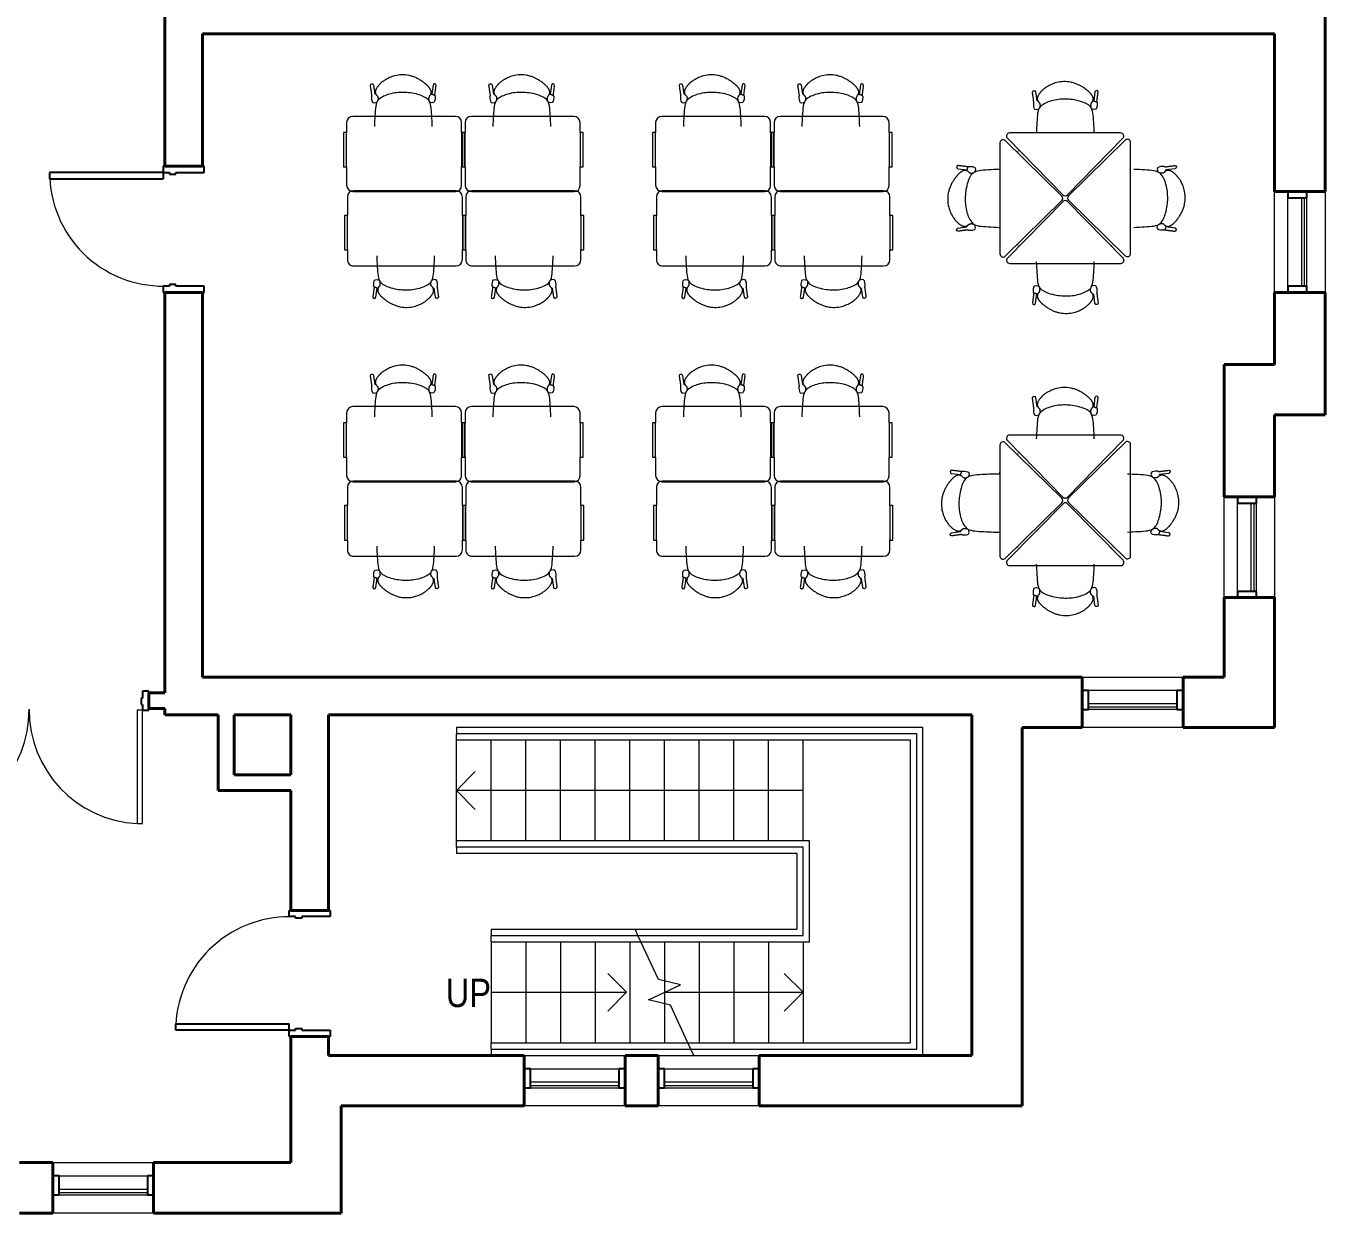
# Model space of a CAD drawing. Header units: inches. Extents: x -874 to -44, y 343 to 1063.
# Drawn here: x -456.3 to -44.3, y 343.2 to 719.7 of the extents above; entities that cross this region are included whole.
import ezdxf

# ---------------------------------------------------------------- set-up
doc = ezdxf.new("R2010")
doc.units = ezdxf.units.IN
doc.header["$MEASUREMENT"] = 0
for name, color, linetype, lineweight in [('A-DOOR', 31, 'Continuous', 15), ('A-DOOR-FRAM', 31, 'Continuous', 25), ('A-FLOR-HRAL', 11, 'Continuous', 9), ('A-GLAZ-CURT', 52, 'Continuous', 9), ('A-GLAZ-CWMG', 51, 'Continuous', 9), ('A-WALL', 113, 'Continuous', 15), ('I-FURN', 30, 'Continuous', 9), ('I-WALL', 2, 'Continuous', 15), ('S-STRS', 31, 'Continuous', 9), ('S-STRS-ANNO', 31, 'Continuous', 9), ('S-STRS-IDEN', 31, 'Continuous', 9), ('S-STRS-MBND', 31, 'Continuous', 9)]:
    doc.layers.add(name, color=color, linetype=linetype, lineweight=lineweight)
doc.styles.add('Arial Narrow', font='ARIALN.TTF', dxfattribs={"height": 9})

# ---------------------------------------------------------------- blocks, each defined once
blk = doc.blocks.new('Door-Double_CE_ - WD Door-2_ HM Frame-5162521-SECOND FLOOR FFE PLAN')
at = {"layer": 'A-DOOR'}
for p, q in [((-34.25, 39), (-36, 39)), ((-36, 39), (-36, 3)), ((-34.25, 3), (-34.25, 39)), ((36, 39), (34.25, 39)), ((34.25, 39), (34.25, 3)), ((36, 3), (36, 39)), ((-36, 3), (-34.25, 3)), ((34.25, 3), (36, 3))]:
    blk.add_line(p, q, dxfattribs=at)
at = {"layer": 'A-DOOR', "lineweight": 9}
for centre, start, end in [((-36, 3), 359.5, 87.2079), ((36, 3), 92.7838, 180.5)]:
    blk.add_arc(centre, 36, start, end, dxfattribs=at)
at = {"layer": 'A-DOOR-FRAM'}
for p, q in [((-36, 3), (-38, 3)), ((-38, 3), (-38, -3)), ((-36, 1.25), (-36, 3)), ((-35.5, 1.25), (-36, 1.25)), ((-35.5, -0.75), (-35.5, 1.25)), ((36, 1.25), (35.5, 1.25)), ((35.5, 1.25), (35.5, -0.75)), ((38, 3), (36, 3)), ((36, 3), (36, 1.25)), ((38, -3), (38, 3)), ((-38, -3), (-36, -3)), ((-36, -3), (-36, -0.75)), ((-36, -0.75), (-35.5, -0.75)), ((35.5, -0.75), (36, -0.75)), ((36, -0.75), (36, -3)), ((36, -3), (38, -3))]:
    blk.add_line(p, q, dxfattribs=at)
blk = doc.blocks.new('Railing - Railing-5168931-SECOND FLOOR FFE PLAN')
at = {"layer": 'A-FLOR-HRAL'}
for p, q in [((-319.84, 493.17), (-319.84, 495.17)), ((-209.84, 495.17), (-319.84, 495.17)), ((-173.84, 495.17), (-209.84, 495.17)), ((-173.84, 395.17), (-173.84, 495.17)), ((-209.84, 493.17), (-319.84, 493.17)), ((-175.84, 493.17), (-209.84, 493.17)), ((-175.84, 397.17), (-175.84, 493.17)), ((-246.38, 397.17), (-209.84, 397.17)), ((-209.84, 397.17), (-175.84, 397.17)), ((-245.45, 395.17), (-209.84, 395.17)), ((-209.84, 395.17), (-173.84, 395.17))]:
    blk.add_line(p, q, dxfattribs=at)
blk = doc.blocks.new('Railing - Railing-5168935-SECOND FLOOR FFE PLAN')
at = {"layer": 'A-FLOR-HRAL'}
for p, q in [((-319.84, 459.17), (-319.84, 461.17)), ((-207.84, 461.17), (-319.84, 461.17)), ((-209.84, 459.17), (-319.84, 459.17)), ((-209.84, 431.17), (-209.84, 459.17)), ((-207.84, 429.17), (-207.84, 461.17)), ((-262.23, 431.17), (-209.84, 431.17)), ((-261.3, 429.17), (-209.84, 429.17)), ((-209.84, 429.17), (-207.84, 429.17))]:
    blk.add_line(p, q, dxfattribs=at)
blk = doc.blocks.new('Door-Single_CE_ - WD Door-2_ HM Frame-5271112-SECOND FLOOR FFE PLAN')
at = {"layer": 'A-DOOR'}
for p, q in [((16, -42.5), (16, -6.5)), ((16, -6.5), (18, -6.5)), ((18, -6.5), (18, -42.5)), ((18, -42.5), (16, -42.5))]:
    blk.add_line(p, q, dxfattribs=at)
at = {"layer": 'A-DOOR', "lineweight": 25}
for p, q in [((16, -42.5), (16, -6.5)), ((18, -6.5), (16, -6.5)), ((18, -6.5), (18, -42.5)), ((18, -42.5), (16, -42.5))]:
    blk.add_line(p, q, dxfattribs=at)
at = {"layer": 'A-DOOR', "lineweight": 9}
blk.add_arc((18, -6.5), 36, 179.5, 270, dxfattribs=at)
blk.add_arc((18, -6.5), 36, 179.5, 270, dxfattribs=at)
blk.add_arc((18, -6.5), 36, 179.5, 270, dxfattribs=at)
blk.add_arc((18, -6.5), 36, 179.5, 270, dxfattribs=at)
at = {"layer": 'A-DOOR-FRAM'}
for p, q in [((-20, 6.5), (-18, 6.5)), ((-20, -6.5), (-20, 6.5)), ((-18, 6.5), (-18, -2.5)), ((18, 6.5), (20, 6.5)), ((18, -2.5), (18, 6.5)), ((20, 6.5), (20, -6.5)), ((-18, -2.5), (-17.5, -2.5)), ((-17.5, -2.5), (-17.5, -4.5)), ((17.5, -2.5), (18, -2.5)), ((17.5, -4.5), (17.5, -2.5)), ((-18, -6.5), (-20, -6.5)), ((-18, -4.5), (-18, -6.5)), ((-17.5, -4.5), (-18, -4.5)), ((18, -4.5), (17.5, -4.5)), ((18, -6.5), (18, -4.5)), ((20, -6.5), (18, -6.5))]:
    blk.add_line(p, q, dxfattribs=at)
blk = doc.blocks.new('Railing - Railing-5170913-SECOND FLOOR FFE PLAN')
at = {"layer": 'A-FLOR-HRAL'}
for p, q in [((-308.84, 397.17), (-246.38, 397.17)), ((-308.84, 395.17), (-308.84, 397.17)), ((-245.45, 395.17), (-246.38, 397.17)), ((-308.84, 395.17), (-245.45, 395.17))]:
    blk.add_line(p, q, dxfattribs=at)
blk = doc.blocks.new('Railing - Railing-5170917-SECOND FLOOR FFE PLAN')
at = {"layer": 'A-FLOR-HRAL'}
for p, q in [((-308.84, 431.17), (-262.23, 431.17)), ((-308.84, 429.17), (-308.84, 431.17)), ((-308.84, 429.17), (-261.3, 429.17)), ((-261.3, 429.17), (-262.23, 431.17))]:
    blk.add_line(p, q, dxfattribs=at)
blk = doc.blocks.new('System Panel - zGlazed-5173075-SECOND FLOOR FFE PLAN')
at = {"layer": 'A-GLAZ-CURT', "lineweight": 15}
for p, q in [((14, 1.5), (-14, 1.5)), ((-14, 1.5), (-14, 0.5)), ((-14, 0.5), (14, 0.5)), ((14, 0.5), (14, 1.5))]:
    blk.add_line(p, q, dxfattribs=at)
blk = doc.blocks.new('Rectangular Mullion - 6_ x 2_ Rectangular_CE_-5173074-SECOND FLOOR FFE PLAN')
at = {"layer": 'A-GLAZ-CWMG'}
for p, q in [((-253.84, 388.92), (-225.84, 388.92)), ((-253.84, 382.92), (-225.84, 382.92))]:
    blk.add_line(p, q, dxfattribs=at)
blk = doc.blocks.new('Rectangular Mullion - 6_ x 2_ Rectangular_CE_-5173056-SECOND FLOOR FFE PLAN')
at = {"layer": 'A-GLAZ-CWMG', "lineweight": 25}
for p, q in [((-2, 3.75), (0, 3.75)), ((-2, -2.25), (-2, 3.75)), ((0, 3.75), (0, -2.25)), ((0, -2.25), (-2, -2.25))]:
    blk.add_line(p, q, dxfattribs=at)
blk = doc.blocks.new('Rectangular Mullion - 6_ x 2_ Rectangular_CE_-5173057-SECOND FLOOR FFE PLAN')
at = {"layer": 'A-GLAZ-CWMG', "lineweight": 25}
for p, q in [((0, 3.75), (-2, 3.75)), ((-2, 3.75), (-2, -2.25)), ((0, -2.25), (0, 3.75)), ((-2, -2.25), (0, -2.25))]:
    blk.add_line(p, q, dxfattribs=at)
blk = doc.blocks.new('System Panel - zGlazed-5173169-SECOND FLOOR FFE PLAN')
at = {"layer": 'A-GLAZ-CURT', "lineweight": 15}
for p, q in [((14, -0.5), (-14, -0.5)), ((-14, -0.5), (-14, -1.5)), ((-14, -1.5), (14, -1.5)), ((14, -1.5), (14, -0.5))]:
    blk.add_line(p, q, dxfattribs=at)
blk = doc.blocks.new('Rectangular Mullion - 6_ x 2_ Rectangular_CE_-5173167-SECOND FLOOR FFE PLAN')
at = {"layer": 'A-GLAZ-CWMG'}
for p, q in [((-91.34, 508.92), (-119.34, 508.92)), ((-91.34, 502.92), (-119.34, 502.92))]:
    blk.add_line(p, q, dxfattribs=at)
blk = doc.blocks.new('Rectangular Mullion - 6_ x 2_ Rectangular_CE_-5173170-SECOND FLOOR FFE PLAN')
at = {"layer": 'A-GLAZ-CWMG', "lineweight": 25}
for p, q in [((-2, 2.25), (0, 2.25)), ((-2, -3.75), (-2, 2.25)), ((0, 2.25), (0, -3.75)), ((0, -3.75), (-2, -3.75))]:
    blk.add_line(p, q, dxfattribs=at)
blk = doc.blocks.new('Rectangular Mullion - 6_ x 2_ Rectangular_CE_-5173171-SECOND FLOOR FFE PLAN')
at = {"layer": 'A-GLAZ-CWMG', "lineweight": 25}
for p, q in [((0, 2.25), (-2, 2.25)), ((-2, 2.25), (-2, -3.75)), ((0, -3.75), (0, 2.25)), ((-2, -3.75), (0, -3.75))]:
    blk.add_line(p, q, dxfattribs=at)
blk = doc.blocks.new('Steelcase_AM_Table_Education_Verb_Rectangle_AccessLeg_24D - 39W - Caster_Side Dock Modified-5198920-SECOND FLOOR FFE PLAN')
at = {"layer": 'I-FURN'}
for p, q in [((14.35, 9.34), (-18.15, 9.34)), ((-21.07, 4.2), (-21.07, -6.7)), ((-20.15, 4.2), (-21.07, 4.2)), ((-20.15, 7.34), (-20.15, 4.2)), ((-20.15, -6.7), (-20.15, 4.2)), ((16.35, 4.2), (16.35, 7.34)), ((17.27, 4.2), (16.35, 4.2)), ((16.35, 4.2), (16.35, -6.7)), ((17.27, -6.7), (17.27, 4.2)), ((-21.07, -6.7), (-20.15, -6.7)), ((-20.15, -6.7), (-20.15, -12.5)), ((16.35, -12.57), (16.35, -6.7)), ((16.35, -6.7), (17.27, -6.7)), ((-18.15, -14.5), (14.42, -14.5))]:
    blk.add_line(p, q, dxfattribs=at)
for centre, radius, start, end in [((-18.15, 7.34), 2, 90, 180), ((14.35, 7.34), 2, 360, 90), ((-18.15, -12.5), 2, 180, 270), ((14.42, -12.57), 1.93, 270, 360)]:
    blk.add_arc(centre, radius, start, end, dxfattribs=at)
blk = doc.blocks.new('Chair_Stacking - Armless and Glides-2667581-SECOND FLOOR FFE PLAN')
at = {"layer": 'I-FURN'}
for p, q in [((-9.44, 9.42), (-6.53, 9.02)), ((-9.44, -9.42), (-6.55, -9.02))]:
    blk.add_line(p, q, dxfattribs=at)
for points, knots in [([(-5.95, 8.29), (-5.98, 8.33), (-6.05, 8.4), (-6.18, 8.51), (-6.29, 8.6), (-6.39, 8.66), (-6.48, 8.7), (-6.56, 8.74), (-6.65, 8.78), (-6.73, 8.81), (-6.79, 8.83), (-6.84, 8.84), (-6.9, 8.85), (-6.97, 8.86), (-7.06, 8.87), (-7.15, 8.88), (-7.24, 8.87), (-7.3, 8.87), (-7.37, 8.86), (-7.46, 8.84), (-7.58, 8.82), (-7.73, 8.77), (-7.89, 8.7), (-8.06, 8.62), (-8.23, 8.51), (-8.42, 8.39), (-8.6, 8.26), (-8.79, 8.11), (-8.98, 7.94), (-9.17, 7.76), (-9.32, 7.61), (-9.45, 7.48), (-9.57, 7.35), (-9.72, 7.18), (-9.9, 6.97), (-10.07, 6.75), (-10.24, 6.53), (-10.46, 6.23), (-10.62, 6), (-10.72, 5.84)], [-1, -1, -1, -1, -0.944444, -0.888889, -0.833333, -0.805556, -0.777778, -0.75, -0.722222, -0.694444, -0.680556, -0.666667, -0.652778, -0.638889, -0.611111, -0.583333, -0.569444, -0.555556, -0.541667, -0.527778, -0.5, -0.472222, -0.444444, -0.416667, -0.388889, -0.361111, -0.333333, -0.305556, -0.277778, -0.25, -0.222222, -0.208333, -0.194444, -0.166667, -0.138889, -0.111111, -0.083333, -0.055556, 0, 0, 0, 0]), ([(-6.21, 9.98), (-6.14, 10.17), (-4.42, 10.12), (-3.47, 9.7), (-4.03, 8.38)], [0, 0, 0, 0, 0.0820639, 0.1983562, 0.1983562, 0.1983562, 0.1983562]), ([(3.67, 9.19), (2.51, 9.15), (-1.26, 8.91), (-3.68, 8.83), (-4.72, 7.95)], [0.5833866, 0.5833866, 0.5833866, 0.5833866, 0.7699836, 1.1683365, 1.1683365, 1.1683365, 1.1683365]), ([(-10.72, 5.84), (-10.93, 5.53), (-11.32, 4.89), (-11.82, 3.88), (-12.22, 2.82), (-12.6, 1.36), (-12.75, -0.53), (-12.46, -2.59), (-11.94, -4.11), (-11.45, -5.12), (-11.17, -5.6), (-11.02, -5.84)], [0, 0, 0, 0, 0.090909, 0.181818, 0.272727, 0.363636, 0.545455, 0.727273, 0.863636, 0.931818, 1, 1, 1, 1]), ([(-4.72, 7.95), (-5.53, 7.3), (-6.81, 4.07), (-7.26, 0), (-6.91, -3.94), (-5.68, -6.99), (-4.72, -7.95)], [0, 0, 0, 0, 0.239211, 0.559396, 0.87447, 1.1135, 1.1135, 1.1135, 1.1135]), ([(-11.02, -5.84), (-10.92, -6.01), (-10.71, -6.32), (-10.42, -6.7), (-10.18, -6.98), (-10, -7.19), (-9.84, -7.36), (-9.71, -7.49), (-9.61, -7.58), (-9.51, -7.67), (-9.38, -7.79), (-9.21, -7.94), (-9.01, -8.1), (-8.75, -8.3), (-8.48, -8.47), (-8.23, -8.61), (-8.05, -8.7), (-7.88, -8.76), (-7.72, -8.81), (-7.57, -8.85), (-7.45, -8.87), (-7.36, -8.88), (-7.27, -8.88), (-7.17, -8.88), (-7.07, -8.87), (-7, -8.85), (-6.95, -8.84), (-6.89, -8.83), (-6.83, -8.82), (-6.75, -8.79), (-6.66, -8.75), (-6.57, -8.71), (-6.49, -8.67), (-6.38, -8.6), (-6.27, -8.52), (-6.14, -8.41), (-6.07, -8.33), (-6.03, -8.29)], [-1, -1, -1, -1, -0.944444, -0.888889, -0.861111, -0.833333, -0.805556, -0.791667, -0.777778, -0.763889, -0.75, -0.722222, -0.694444, -0.666667, -0.611111, -0.583333, -0.555556, -0.527778, -0.5, -0.472222, -0.444444, -0.430556, -0.416667, -0.388889, -0.361111, -0.347222, -0.333333, -0.319444, -0.305556, -0.277778, -0.25, -0.222222, -0.194444, -0.166667, -0.111111, -0.055556, 0, 0, 0, 0]), ([(-4.72, -7.95), (-3.68, -8.83), (-1.26, -8.91), (2.51, -9.15), (3.67, -9.19)], [-1.1683365, -1.1683365, -1.1683365, -1.1683365, -0.7699836, -0.5833866, -0.5833866, -0.5833866, -0.5833866]), ([(-6.21, -9.98), (-6.14, -10.17), (-4.42, -10.12), (-3.47, -9.7), (-4.03, -8.38)], [0, 0, 0, 0, 0.0820639, 0.1983562, 0.1983562, 0.1983562, 0.1983562])]:
    blk.add_open_spline(points, degree=3, knots=knots, dxfattribs=at)
for points, degree in [([(-9.35, 10.41), (-9.91, 10.49), (-10.11, 9.55), (-9.44, 9.42)], 3), ([(-6.21, 9.98), (-9.35, 10.41)], 1), ([(-6.64, 8.78), (-6.21, 9.98)], 1), ([(-5.95, 8.29), (-5.56, 7.9), (-4.52, 8.1)], 2), ([(-6.03, -8.29), (-5.62, -7.87), (-4.5, -8.09)], 2), ([(-9.35, -10.41), (-9.91, -10.49), (-10.11, -9.55), (-9.44, -9.42)], 3), ([(-6.21, -9.98), (-9.35, -10.41)], 1), ([(-6.64, -8.78), (-6.55, -9.02)], 1)]:
    blk.add_open_spline(points, degree=degree, dxfattribs=at)
blk = doc.blocks.new('Table-End - 24_ x 24_ Triangle-5177764-SECOND FLOOR FFE PLAN')
at = {"layer": 'I-FURN'}
for p, q in [((19.43, 10.64), (1.81, -7.3)), ((38.47, -7.3), (20.86, 10.64)), ((5.4, -3.46), (5.4, -3.65)), ((5.46, -3.46), (5.4, -3.46)), ((5.46, -3.46), (5.58, -3.46)), ((34.71, -3.46), (34.83, -3.46)), ((34.9, -3.46), (34.83, -3.46)), ((34.9, -3.66), (34.9, -3.46)), ((2.53, -9), (37.76, -9))]:
    blk.add_line(p, q, dxfattribs=at)
for centre, start, end in [((20.14, 9.94), 44.4726, 135.5274), ((2.53, -8), 135.5274, 270), ((37.76, -8), 270, 44.4726)]:
    blk.add_arc(centre, 1, start, end, dxfattribs=at)
blk = doc.blocks.new('Chair_Stacking - Armless and Glides-V3-SECOND FLOOR FFE PLAN')
at = {"layer": 'I-FURN'}
for p, q in [((-9.44, 9.42), (-6.53, 9.02)), ((-9.44, -9.42), (-6.55, -9.02))]:
    blk.add_line(p, q, dxfattribs=at)
for points, knots in [([(-5.95, 8.29), (-5.98, 8.33), (-6.05, 8.4), (-6.18, 8.51), (-6.29, 8.6), (-6.39, 8.66), (-6.48, 8.7), (-6.56, 8.74), (-6.65, 8.78), (-6.73, 8.81), (-6.79, 8.83), (-6.84, 8.84), (-6.9, 8.85), (-6.97, 8.86), (-7.06, 8.87), (-7.15, 8.88), (-7.24, 8.87), (-7.3, 8.87), (-7.37, 8.86), (-7.46, 8.84), (-7.58, 8.82), (-7.73, 8.77), (-7.89, 8.7), (-8.06, 8.62), (-8.23, 8.51), (-8.42, 8.39), (-8.6, 8.26), (-8.79, 8.11), (-8.98, 7.94), (-9.17, 7.76), (-9.32, 7.61), (-9.45, 7.48), (-9.57, 7.35), (-9.72, 7.18), (-9.9, 6.97), (-10.07, 6.75), (-10.24, 6.53), (-10.46, 6.23), (-10.62, 6), (-10.72, 5.84)], [-1, -1, -1, -1, -0.944444, -0.888889, -0.833333, -0.805556, -0.777778, -0.75, -0.722222, -0.694444, -0.680556, -0.666667, -0.652778, -0.638889, -0.611111, -0.583333, -0.569444, -0.555556, -0.541667, -0.527778, -0.5, -0.472222, -0.444444, -0.416667, -0.388889, -0.361111, -0.333333, -0.305556, -0.277778, -0.25, -0.222222, -0.208333, -0.194444, -0.166667, -0.138889, -0.111111, -0.083333, -0.055556, 0, 0, 0, 0]), ([(-6.21, 9.98), (-6.14, 10.17), (-4.42, 10.12), (-3.47, 9.7), (-4.03, 8.38)], [0, 0, 0, 0, 0.0820639, 0.1983562, 0.1983562, 0.1983562, 0.1983562]), ([(5.91, 9.18), (4.19, 9.26), (-0.75, 8.93), (-3.68, 8.83), (-4.72, 7.95)], [0.457994, 0.457994, 0.457994, 0.457994, 0.7699836, 1.1683365, 1.1683365, 1.1683365, 1.1683365]), ([(-10.72, 5.84), (-10.93, 5.53), (-11.32, 4.89), (-11.82, 3.88), (-12.22, 2.82), (-12.6, 1.36), (-12.75, -0.53), (-12.46, -2.59), (-11.94, -4.11), (-11.45, -5.12), (-11.17, -5.6), (-11.02, -5.84)], [0, 0, 0, 0, 0.090909, 0.181818, 0.272727, 0.363636, 0.545455, 0.727273, 0.863636, 0.931818, 1, 1, 1, 1]), ([(-4.72, 7.95), (-5.53, 7.3), (-6.81, 4.07), (-7.26, 0), (-6.91, -3.94), (-5.68, -6.99), (-4.72, -7.95)], [0, 0, 0, 0, 0.239211, 0.559396, 0.87447, 1.1135, 1.1135, 1.1135, 1.1135]), ([(-11.02, -5.84), (-10.92, -6.01), (-10.71, -6.32), (-10.42, -6.7), (-10.18, -6.98), (-10, -7.19), (-9.84, -7.36), (-9.71, -7.49), (-9.61, -7.58), (-9.51, -7.67), (-9.38, -7.79), (-9.21, -7.94), (-9.01, -8.1), (-8.75, -8.3), (-8.48, -8.47), (-8.23, -8.61), (-8.05, -8.7), (-7.88, -8.76), (-7.72, -8.81), (-7.57, -8.85), (-7.45, -8.87), (-7.36, -8.88), (-7.27, -8.88), (-7.17, -8.88), (-7.07, -8.87), (-7, -8.85), (-6.95, -8.84), (-6.89, -8.83), (-6.83, -8.82), (-6.75, -8.79), (-6.66, -8.75), (-6.57, -8.71), (-6.49, -8.67), (-6.38, -8.6), (-6.27, -8.52), (-6.14, -8.41), (-6.07, -8.33), (-6.03, -8.29)], [-1, -1, -1, -1, -0.944444, -0.888889, -0.861111, -0.833333, -0.805556, -0.791667, -0.777778, -0.763889, -0.75, -0.722222, -0.694444, -0.666667, -0.611111, -0.583333, -0.555556, -0.527778, -0.5, -0.472222, -0.444444, -0.430556, -0.416667, -0.388889, -0.361111, -0.347222, -0.333333, -0.319444, -0.305556, -0.277778, -0.25, -0.222222, -0.194444, -0.166667, -0.111111, -0.055556, 0, 0, 0, 0]), ([(-4.72, -7.95), (-3.68, -8.83), (-0.75, -8.93), (4.19, -9.26), (5.91, -9.18)], [-1.1683365, -1.1683365, -1.1683365, -1.1683365, -0.7699836, -0.457994, -0.457994, -0.457994, -0.457994]), ([(-6.21, -9.98), (-6.14, -10.17), (-4.42, -10.12), (-3.47, -9.7), (-4.03, -8.38)], [0, 0, 0, 0, 0.0820639, 0.1983562, 0.1983562, 0.1983562, 0.1983562])]:
    blk.add_open_spline(points, degree=3, knots=knots, dxfattribs=at)
for points, degree in [([(-9.35, 10.41), (-9.91, 10.49), (-10.11, 9.55), (-9.44, 9.42)], 3), ([(-6.21, 9.98), (-9.35, 10.41)], 1), ([(-6.64, 8.78), (-6.21, 9.98)], 1), ([(-5.95, 8.29), (-5.56, 7.9), (-4.52, 8.1)], 2), ([(5.81, 9.19), (5.83, 9.42), (5.85, 9.62), (5.88, 9.77)], 3), ([(-6.03, -8.29), (-5.62, -7.87), (-4.5, -8.09)], 2), ([(-9.35, -10.41), (-9.91, -10.49), (-10.11, -9.55), (-9.44, -9.42)], 3), ([(-6.21, -9.98), (-9.35, -10.41)], 1), ([(-6.64, -8.78), (-6.55, -9.02)], 1), ([(5.81, -9.19), (5.83, -9.42), (5.85, -9.62), (5.88, -9.77)], 3)]:
    blk.add_open_spline(points, degree=degree, dxfattribs=at)
blk = doc.blocks.new('Door-Single_CE_ - WD Door-2_ HM Frame-5271119-SECOND FLOOR FFE PLAN')
at = {"layer": 'A-DOOR'}
for p, q in [((18, 42.5), (16, 42.5)), ((16, 42.5), (16, 6.5)), ((18, 6.5), (18, 42.5)), ((16, 6.5), (18, 6.5))]:
    blk.add_line(p, q, dxfattribs=at)
at = {"layer": 'A-DOOR', "lineweight": 25}
for p, q in [((18, 42.5), (16, 42.5)), ((16, 42.5), (16, 6.5)), ((18, 6.5), (18, 42.5)), ((18, 6.5), (16, 6.5))]:
    blk.add_line(p, q, dxfattribs=at)
at = {"layer": 'A-DOOR', "lineweight": 9}
blk.add_arc((18, 6.5), 36, 90, 180.5, dxfattribs=at)
blk.add_arc((18, 6.5), 36, 90, 180.5, dxfattribs=at)
blk.add_arc((18, 6.5), 36, 90, 180.5, dxfattribs=at)
blk.add_arc((18, 6.5), 36, 90, 180.5, dxfattribs=at)
at = {"layer": 'A-DOOR-FRAM'}
for p, q in [((-18, 6.5), (-20, 6.5)), ((-20, 6.5), (-20, -6.5)), ((-18, 4.5), (-18, 6.5)), ((-17.5, 4.5), (-18, 4.5)), ((-17.5, 2.5), (-17.5, 4.5)), ((18, 4.5), (17.5, 4.5)), ((17.5, 4.5), (17.5, 2.5)), ((20, 6.5), (18, 6.5)), ((18, 6.5), (18, 4.5)), ((20, -6.5), (20, 6.5)), ((-18, -6.5), (-18, 2.5)), ((-18, 2.5), (-17.5, 2.5)), ((17.5, 2.5), (18, 2.5)), ((18, 2.5), (18, -6.5)), ((-20, -6.5), (-18, -6.5)), ((18, -6.5), (20, -6.5))]:
    blk.add_line(p, q, dxfattribs=at)

msp = doc.modelspace()

# ---------------------------------------------------------------- linework, layer by layer
at = {"layer": 'A-WALL', "lineweight": 40}
for p, q in [((-412.34, 796.17), (-412.34, 675.17)), ((-44.34, 667.17), (-44.34, 730.35)), ((-400.34, 675.17), (-400.34, 717.17)), ((-60.34, 717.17), (-60.34, 667.17)), ((-412.34, 675.17), (-400.34, 675.17)), ((-60.34, 667.17), (-44.34, 667.17)), ((-412.34, 635.17), (-412.34, 508.17)), ((-400.34, 635.17), (-412.34, 635.17)), ((-400.34, 513.17), (-400.34, 635.17)), ((-60.34, 635.17), (-60.34, 612.35)), ((-44.34, 635.17), (-60.34, 635.17)), ((-44.34, 596.35), (-44.34, 635.17)), ((-76.34, 612.35), (-76.34, 570.35)), ((-60.34, 612.35), (-76.34, 612.35)), ((-60.34, 570.35), (-60.34, 596.35)), ((-60.34, 596.35), (-44.34, 596.35)), ((-76.34, 570.35), (-60.34, 570.35)), ((-60.34, 538.35), (-76.34, 538.35)), ((-76.34, 538.35), (-76.34, 513.17)), ((-60.34, 497.17), (-60.34, 538.35)), ((-121.34, 513.17), (-400.34, 513.17)), ((-121.34, 497.17), (-121.34, 513.17)), ((-76.34, 513.17), (-89.34, 513.17)), ((-89.34, 513.17), (-89.34, 497.17)), ((-412.34, 503.17), (-412.34, 501.17)), ((-412.34, 501.17), (-395.34, 501.17)), ((-390.34, 501.17), (-372.34, 501.17)), ((-372.34, 501.17), (-372.34, 482.17)), ((-360.34, 439.17), (-360.34, 501.17)), ((-360.34, 501.17), (-156.34, 501.17)), ((-156.34, 501.17), (-156.34, 393.17)), ((-140.34, 497.17), (-121.34, 497.17)), ((-140.34, 377.17), (-140.34, 497.17)), ((-89.34, 497.17), (-60.34, 497.17)), ((-372.34, 477.17), (-372.34, 439.17)), ((-372.34, 439.17), (-360.34, 439.17)), ((-372.34, 399.17), (-372.34, 359.17)), ((-360.34, 399.17), (-372.34, 399.17)), ((-360.34, 393.17), (-360.34, 399.17)), ((-298.34, 393.17), (-360.34, 393.17)), ((-298.34, 377.17), (-298.34, 393.17)), ((-255.84, 393.17), (-266.34, 393.17)), ((-266.34, 393.17), (-266.34, 377.17)), ((-255.84, 377.17), (-255.84, 393.17)), ((-156.34, 393.17), (-223.84, 393.17)), ((-223.84, 393.17), (-223.84, 377.17)), ((-356.34, 343.17), (-356.34, 377.17)), ((-356.34, 377.17), (-298.34, 377.17)), ((-266.34, 377.17), (-255.84, 377.17)), ((-223.84, 377.17), (-140.34, 377.17)), ((-447.84, 359.17), (-458.34, 359.17)), ((-447.84, 343.17), (-447.84, 359.17)), ((-372.34, 359.17), (-415.84, 359.17)), ((-415.84, 359.17), (-415.84, 343.17)), ((-458.34, 343.17), (-447.84, 343.17)), ((-415.84, 343.17), (-356.34, 343.17))]:
    msp.add_line(p, q, dxfattribs=at)
at = {"layer": 'A-WALL'}
for p, q in [((-60.34, 635.17), (-60.34, 667.17)), ((-44.34, 667.17), (-44.34, 635.17)), ((-76.34, 538.35), (-76.34, 570.35)), ((-60.34, 570.35), (-60.34, 538.35)), ((-121.34, 513.17), (-89.34, 513.17)), ((-89.34, 497.17), (-121.34, 497.17)), ((-298.34, 393.17), (-283.84, 393.17)), ((-244.51, 393.17), (-223.84, 393.17)), ((-266.34, 377.17), (-298.34, 377.17)), ((-223.84, 377.17), (-255.84, 377.17)), ((-447.84, 359.17), (-415.84, 359.17)), ((-415.84, 343.17), (-447.84, 343.17))]:
    msp.add_line(p, q, dxfattribs=at)
at = {"layer": 'I-WALL', "lineweight": 40}
for p, q in [((-400.34, 717.17), (-60.34, 717.17)), ((-412.34, 508.17), (-417.34, 508.17)), ((-417.34, 508.17), (-417.34, 503.17)), ((-417.34, 503.17), (-412.34, 503.17)), ((-395.34, 501.17), (-395.34, 477.17)), ((-390.34, 482.17), (-390.34, 501.17)), ((-372.34, 482.17), (-390.34, 482.17)), ((-395.34, 477.17), (-372.34, 477.17))]:
    msp.add_line(p, q, dxfattribs=at)
at = {"layer": 'S-STRS'}
for p, q in [((-319.84, 497.17), (-319.84, 495.17)), ((-201.15, 497.17), (-319.84, 497.17)), ((-171.84, 497.17), (-201.15, 497.17)), ((-171.84, 393.17), (-171.84, 497.17)), ((-319.84, 461.17), (-319.84, 493.17)), ((-308.84, 461.17), (-308.84, 493.17)), ((-297.84, 461.17), (-297.84, 493.17)), ((-286.84, 461.17), (-286.84, 493.17)), ((-275.84, 461.17), (-275.84, 493.17)), ((-264.84, 461.17), (-264.84, 493.17)), ((-253.84, 461.17), (-253.84, 493.17)), ((-242.84, 461.17), (-242.84, 493.17)), ((-231.84, 461.17), (-231.84, 493.17)), ((-220.84, 461.17), (-220.84, 493.17)), ((-209.84, 461.17), (-209.84, 493.17)), ((-319.84, 459.17), (-319.84, 457.17)), ((-211.84, 457.17), (-319.84, 457.17)), ((-211.84, 457.17), (-211.84, 433.17)), ((-308.84, 433.17), (-308.84, 431.17)), ((-308.84, 433.17), (-263.17, 433.17)), ((-263.17, 433.17), (-211.84, 433.17)), ((-308.84, 429.17), (-308.84, 397.17)), ((-297.84, 429.17), (-297.84, 397.17)), ((-286.84, 429.17), (-286.84, 397.17)), ((-275.84, 429.17), (-275.84, 397.17)), ((-264.84, 429.17), (-264.84, 397.17)), ((-253.84, 429.17), (-253.84, 416.79)), ((-242.84, 429.17), (-242.84, 397.17)), ((-231.84, 429.17), (-231.84, 397.17)), ((-220.84, 429.17), (-220.84, 397.17)), ((-209.84, 429.17), (-209.84, 397.17)), ((-253.84, 416.79), (-253.84, 413.17)), ((-253.84, 413.17), (-253.84, 409.56)), ((-253.84, 409.56), (-253.84, 397.17)), ((-308.84, 395.17), (-308.84, 393.17)), ((-283.84, 393.17), (-266.34, 393.17)), ((-255.84, 393.17), (-244.51, 393.17))]:
    msp.add_line(p, q, dxfattribs=at)
at = {"layer": 'S-STRS-ANNO'}
for p, q in [((-319.84, 477.17), (-313.84, 483.17)), ((-308.84, 477.17), (-319.84, 477.17)), ((-319.84, 477.17), (-313.84, 471.17)), ((-297.84, 477.17), (-308.84, 477.17)), ((-286.84, 477.17), (-297.84, 477.17)), ((-275.84, 477.17), (-286.84, 477.17)), ((-264.84, 477.17), (-275.84, 477.17)), ((-253.84, 477.17), (-264.84, 477.17)), ((-242.84, 477.17), (-253.84, 477.17)), ((-231.84, 477.17), (-242.84, 477.17)), ((-220.84, 477.17), (-231.84, 477.17)), ((-209.84, 477.17), (-220.84, 477.17)), ((-265.84, 413.17), (-271.84, 419.17)), ((-209.84, 413.17), (-215.84, 419.17)), ((-308.84, 413.17), (-297.84, 413.17)), ((-297.84, 413.17), (-286.84, 413.17)), ((-286.84, 413.17), (-275.84, 413.17)), ((-275.84, 413.17), (-265.84, 413.17)), ((-265.84, 413.17), (-271.84, 407.17)), ((-253.84, 413.17), (-242.84, 413.17)), ((-242.84, 413.17), (-231.84, 413.17)), ((-231.84, 413.17), (-220.84, 413.17)), ((-220.84, 413.17), (-209.84, 413.17)), ((-209.84, 413.17), (-215.84, 407.17))]:
    msp.add_line(p, q, dxfattribs=at)
at = {"layer": 'S-STRS-MBND'}
for p, q in [((-262.23, 431.17), (-263.17, 433.17)), ((-255.74, 417.25), (-261.3, 429.17)), ((-248.74, 415.55), (-255.74, 417.25)), ((-258.94, 410.8), (-248.74, 415.55)), ((-251.94, 409.09), (-258.94, 410.8)), ((-246.38, 397.17), (-251.94, 409.09)), ((-244.51, 393.17), (-245.45, 395.17))]:
    msp.add_line(p, q, dxfattribs=at)

# ---------------------------------------------------------------- block references
at = {"layer": 'A-DOOR', "lineweight": 9}
for name, p, rotation in [('Door-Single_CE_ - WD Door-2_ HM Frame-5271119-SECOND FLOOR FFE PLAN', (-406.34, 655.17), 90), ('Door-Single_CE_ - WD Door-2_ HM Frame-5271112-SECOND FLOOR FFE PLAN', (-366.34, 419.17), 269.9999999999999)]:
    msp.add_blockref(name, p, dxfattribs=dict(at, rotation=rotation))
at = {"layer": 'A-DOOR', "rotation": 180}
msp.add_blockref('Door-Double_CE_ - WD Door-2_ HM Frame-5162521-SECOND FLOOR FFE PLAN', (-455.34, 505.67), dxfattribs=at)
at = {"layer": 'A-FLOR-HRAL'}
for name in ['Railing - Railing-5168931-SECOND FLOOR FFE PLAN', 'Railing - Railing-5168935-SECOND FLOOR FFE PLAN', 'Railing - Railing-5170917-SECOND FLOOR FFE PLAN', 'Railing - Railing-5170913-SECOND FLOOR FFE PLAN']:
    msp.add_blockref(name, (0, 0), dxfattribs=at)
at = {"layer": 'A-GLAZ-CURT'}
for p, rotation in [((-52.34, 651.17), 270), ((-68.34, 554.35), 269.9999999999999), ((-282.34, 385.17), 180), ((-239.84, 385.17), 180), ((-431.84, 351.17), 180)]:
    msp.add_blockref('System Panel - zGlazed-5173075-SECOND FLOOR FFE PLAN', p, dxfattribs=dict(at, rotation=rotation))
msp.add_blockref('System Panel - zGlazed-5173169-SECOND FLOOR FFE PLAN', (-105.34, 505.17), dxfattribs=at)
at = {"layer": 'A-GLAZ-CWMG'}
for name, p, rotation in [('Rectangular Mullion - 6_ x 2_ Rectangular_CE_-5173057-SECOND FLOOR FFE PLAN', (-52.34, 667.17), 90), ('Rectangular Mullion - 6_ x 2_ Rectangular_CE_-5173074-SECOND FLOOR FFE PLAN', (332.84, 891.01), 90.00000000000017), ('Rectangular Mullion - 6_ x 2_ Rectangular_CE_-5173057-SECOND FLOOR FFE PLAN', (-68.34, 570.35), 89.99999999999991), ('Rectangular Mullion - 6_ x 2_ Rectangular_CE_-5173074-SECOND FLOOR FFE PLAN', (316.84, 794.19), 90.00000000000006), ('Rectangular Mullion - 6_ x 2_ Rectangular_CE_-5173171-SECOND FLOOR FFE PLAN', (-121.34, 505.17), 180)]:
    msp.add_blockref(name, p, dxfattribs=dict(at, rotation=rotation))
at = {"layer": 'A-GLAZ-CWMG', "extrusion": (0, 0, -1)}
for name, p, rotation in [('Rectangular Mullion - 6_ x 2_ Rectangular_CE_-5173056-SECOND FLOOR FFE PLAN', (52.34, 635.17), 270), ('Rectangular Mullion - 6_ x 2_ Rectangular_CE_-5173056-SECOND FLOOR FFE PLAN', (68.34, 538.35), 270.0000000000001), ('Rectangular Mullion - 6_ x 2_ Rectangular_CE_-5173170-SECOND FLOOR FFE PLAN', (89.34, 505.17), 180)]:
    msp.add_blockref(name, p, dxfattribs=dict(at, rotation=rotation))
at = {"layer": 'A-GLAZ-CWMG'}
for name, p in [('Rectangular Mullion - 6_ x 2_ Rectangular_CE_-5173167-SECOND FLOOR FFE PLAN', (0, 0)), ('Rectangular Mullion - 6_ x 2_ Rectangular_CE_-5173074-SECOND FLOOR FFE PLAN', (-42.5, 0)), ('Rectangular Mullion - 6_ x 2_ Rectangular_CE_-5173057-SECOND FLOOR FFE PLAN', (-266.34, 385.17)), ('Rectangular Mullion - 6_ x 2_ Rectangular_CE_-5173074-SECOND FLOOR FFE PLAN', (0, 0)), ('Rectangular Mullion - 6_ x 2_ Rectangular_CE_-5173057-SECOND FLOOR FFE PLAN', (-223.84, 385.17)), ('Rectangular Mullion - 6_ x 2_ Rectangular_CE_-5173074-SECOND FLOOR FFE PLAN', (-192, -34)), ('Rectangular Mullion - 6_ x 2_ Rectangular_CE_-5173057-SECOND FLOOR FFE PLAN', (-415.84, 351.17))]:
    msp.add_blockref(name, p, dxfattribs=at)
at = {"layer": 'A-GLAZ-CWMG', "extrusion": (0, 0, -1)}
for p in [(298.34, 385.17), (255.84, 385.17), (447.84, 351.17)]:
    msp.add_blockref('Rectangular Mullion - 6_ x 2_ Rectangular_CE_-5173056-SECOND FLOOR FFE PLAN', p, dxfattribs=at)
at = {"layer": 'I-FURN'}
for name, p, rotation in [('Chair_Stacking - Armless and Glides-2667581-SECOND FLOOR FFE PLAN', (-336.66, 691.49), 270.0000000000001), ('Chair_Stacking - Armless and Glides-2667581-SECOND FLOOR FFE PLAN', (-299.08, 691.49), 270.0000000000001), ('Chair_Stacking - Armless and Glides-2667581-SECOND FLOOR FFE PLAN', (-238.66, 691.49), 270.0000000000001), ('Chair_Stacking - Armless and Glides-2667581-SECOND FLOOR FFE PLAN', (-201.08, 691.49), 270.0000000000001), ('Chair_Stacking - Armless and Glides-2667581-SECOND FLOOR FFE PLAN', (-126.71, 689.35), 270.0000000000001), ('Table-End - 24_ x 24_ Triangle-5177764-SECOND FLOOR FFE PLAN', (-106.62, 676.74), 180), ('Table-End - 24_ x 24_ Triangle-5177764-SECOND FLOOR FFE PLAN', (-138.46, 685.14), 270.0000000000002), ('Table-End - 24_ x 24_ Triangle-5177764-SECOND FLOOR FFE PLAN', (-115.02, 644.97), 89.99999999999935), ('Chair_Stacking - Armless and Glides-2667581-SECOND FLOOR FFE PLAN', (-101.34, 664.99), 180), ('Steelcase_AM_Table_Education_Verb_Rectangle_AccessLeg_24D - 39W - Caster_Side Dock Modified-5198920-SECOND FLOOR FFE PLAN', (-338.06, 652.91), 180), ('Steelcase_AM_Table_Education_Verb_Rectangle_AccessLeg_24D - 39W - Caster_Side Dock Modified-5198920-SECOND FLOOR FFE PLAN', (-300.48, 652.91), 180), ('Steelcase_AM_Table_Education_Verb_Rectangle_AccessLeg_24D - 39W - Caster_Side Dock Modified-5198920-SECOND FLOOR FFE PLAN', (-240.06, 652.91), 180), ('Steelcase_AM_Table_Education_Verb_Rectangle_AccessLeg_24D - 39W - Caster_Side Dock Modified-5198920-SECOND FLOOR FFE PLAN', (-202.48, 652.91), 180), ('Chair_Stacking - Armless and Glides-2667581-SECOND FLOOR FFE PLAN', (-335.92, 643.09), 90.00000000000006), ('Chair_Stacking - Armless and Glides-2667581-SECOND FLOOR FFE PLAN', (-298.34, 643.09), 90.00000000000006), ('Chair_Stacking - Armless and Glides-2667581-SECOND FLOOR FFE PLAN', (-237.92, 643.09), 90.00000000000006), ('Chair_Stacking - Armless and Glides-2667581-SECOND FLOOR FFE PLAN', (-200.34, 643.09), 90.00000000000006), ('Chair_Stacking - Armless and Glides-2667581-SECOND FLOOR FFE PLAN', (-126.71, 641.17), 89.9999999999991), ('Chair_Stacking - Armless and Glides-2667581-SECOND FLOOR FFE PLAN', (-336.66, 599.41), 270.0000000000001), ('Chair_Stacking - Armless and Glides-2667581-SECOND FLOOR FFE PLAN', (-299.08, 599.41), 270.0000000000001), ('Chair_Stacking - Armless and Glides-2667581-SECOND FLOOR FFE PLAN', (-238.66, 599.41), 270.0000000000001), ('Chair_Stacking - Armless and Glides-2667581-SECOND FLOOR FFE PLAN', (-201.08, 599.41), 270.0000000000001), ('Chair_Stacking - Armless and Glides-2667581-SECOND FLOOR FFE PLAN', (-126.71, 592.35), 270.0000000000001), ('Table-End - 24_ x 24_ Triangle-5177764-SECOND FLOOR FFE PLAN', (-106.62, 580.9), 180), ('Table-End - 24_ x 24_ Triangle-5177764-SECOND FLOOR FFE PLAN', (-138.46, 589.29), 270.0000000000002), ('Table-End - 24_ x 24_ Triangle-5177764-SECOND FLOOR FFE PLAN', (-115.02, 549.12), 89.99999999999935), ('Chair_Stacking - Armless and Glides-2667581-SECOND FLOOR FFE PLAN', (-103.34, 568.35), 180), ('Steelcase_AM_Table_Education_Verb_Rectangle_AccessLeg_24D - 39W - Caster_Side Dock Modified-5198920-SECOND FLOOR FFE PLAN', (-338.06, 560.83), 180), ('Steelcase_AM_Table_Education_Verb_Rectangle_AccessLeg_24D - 39W - Caster_Side Dock Modified-5198920-SECOND FLOOR FFE PLAN', (-300.48, 560.83), 180), ('Steelcase_AM_Table_Education_Verb_Rectangle_AccessLeg_24D - 39W - Caster_Side Dock Modified-5198920-SECOND FLOOR FFE PLAN', (-240.06, 560.83), 180), ('Steelcase_AM_Table_Education_Verb_Rectangle_AccessLeg_24D - 39W - Caster_Side Dock Modified-5198920-SECOND FLOOR FFE PLAN', (-202.48, 560.83), 180), ('Chair_Stacking - Armless and Glides-2667581-SECOND FLOOR FFE PLAN', (-335.92, 551.02), 90.00000000000006), ('Chair_Stacking - Armless and Glides-2667581-SECOND FLOOR FFE PLAN', (-298.34, 551.02), 90.00000000000006), ('Chair_Stacking - Armless and Glides-2667581-SECOND FLOOR FFE PLAN', (-237.92, 551.02), 90.00000000000006), ('Chair_Stacking - Armless and Glides-2667581-SECOND FLOOR FFE PLAN', (-200.34, 551.02), 90.00000000000006), ('Chair_Stacking - Armless and Glides-2667581-SECOND FLOOR FFE PLAN', (-126.71, 545.35), 89.9999999999991)]:
    msp.add_blockref(name, p, dxfattribs=dict(at, rotation=rotation))
for name, p in [('Steelcase_AM_Table_Education_Verb_Rectangle_AccessLeg_24D - 39W - Caster_Side Dock Modified-5198920-SECOND FLOOR FFE PLAN', (-334.51, 681.67)), ('Steelcase_AM_Table_Education_Verb_Rectangle_AccessLeg_24D - 39W - Caster_Side Dock Modified-5198920-SECOND FLOOR FFE PLAN', (-296.93, 681.67)), ('Steelcase_AM_Table_Education_Verb_Rectangle_AccessLeg_24D - 39W - Caster_Side Dock Modified-5198920-SECOND FLOOR FFE PLAN', (-236.51, 681.67)), ('Steelcase_AM_Table_Education_Verb_Rectangle_AccessLeg_24D - 39W - Caster_Side Dock Modified-5198920-SECOND FLOOR FFE PLAN', (-198.93, 681.67)), ('Chair_Stacking - Armless and Glides-2667581-SECOND FLOOR FFE PLAN', (-151.34, 664.99)), ('Table-End - 24_ x 24_ Triangle-5177764-SECOND FLOOR FFE PLAN', (-146.86, 653.36)), ('Steelcase_AM_Table_Education_Verb_Rectangle_AccessLeg_24D - 39W - Caster_Side Dock Modified-5198920-SECOND FLOOR FFE PLAN', (-334.51, 589.6)), ('Steelcase_AM_Table_Education_Verb_Rectangle_AccessLeg_24D - 39W - Caster_Side Dock Modified-5198920-SECOND FLOOR FFE PLAN', (-296.93, 589.6)), ('Steelcase_AM_Table_Education_Verb_Rectangle_AccessLeg_24D - 39W - Caster_Side Dock Modified-5198920-SECOND FLOOR FFE PLAN', (-236.51, 589.6)), ('Steelcase_AM_Table_Education_Verb_Rectangle_AccessLeg_24D - 39W - Caster_Side Dock Modified-5198920-SECOND FLOOR FFE PLAN', (-198.93, 589.6)), ('Chair_Stacking - Armless and Glides-V3-SECOND FLOOR FFE PLAN', (-153.34, 568.35)), ('Table-End - 24_ x 24_ Triangle-5177764-SECOND FLOOR FFE PLAN', (-146.86, 557.52))]:
    msp.add_blockref(name, p, dxfattribs=at)

# ---------------------------------------------------------------- texts
at = {"layer": 'S-STRS-IDEN', "insert": (-323.17, 417.49), "char_height": 9, "width": 17.1936, "attachment_point": 1, "line_spacing_factor": 0.974696, "style": 'Arial Narrow'}
msp.add_mtext('UP', dxfattribs=at)
msp.add_mtext('UP', dxfattribs=at)

doc.saveas('drawing.dxf')
